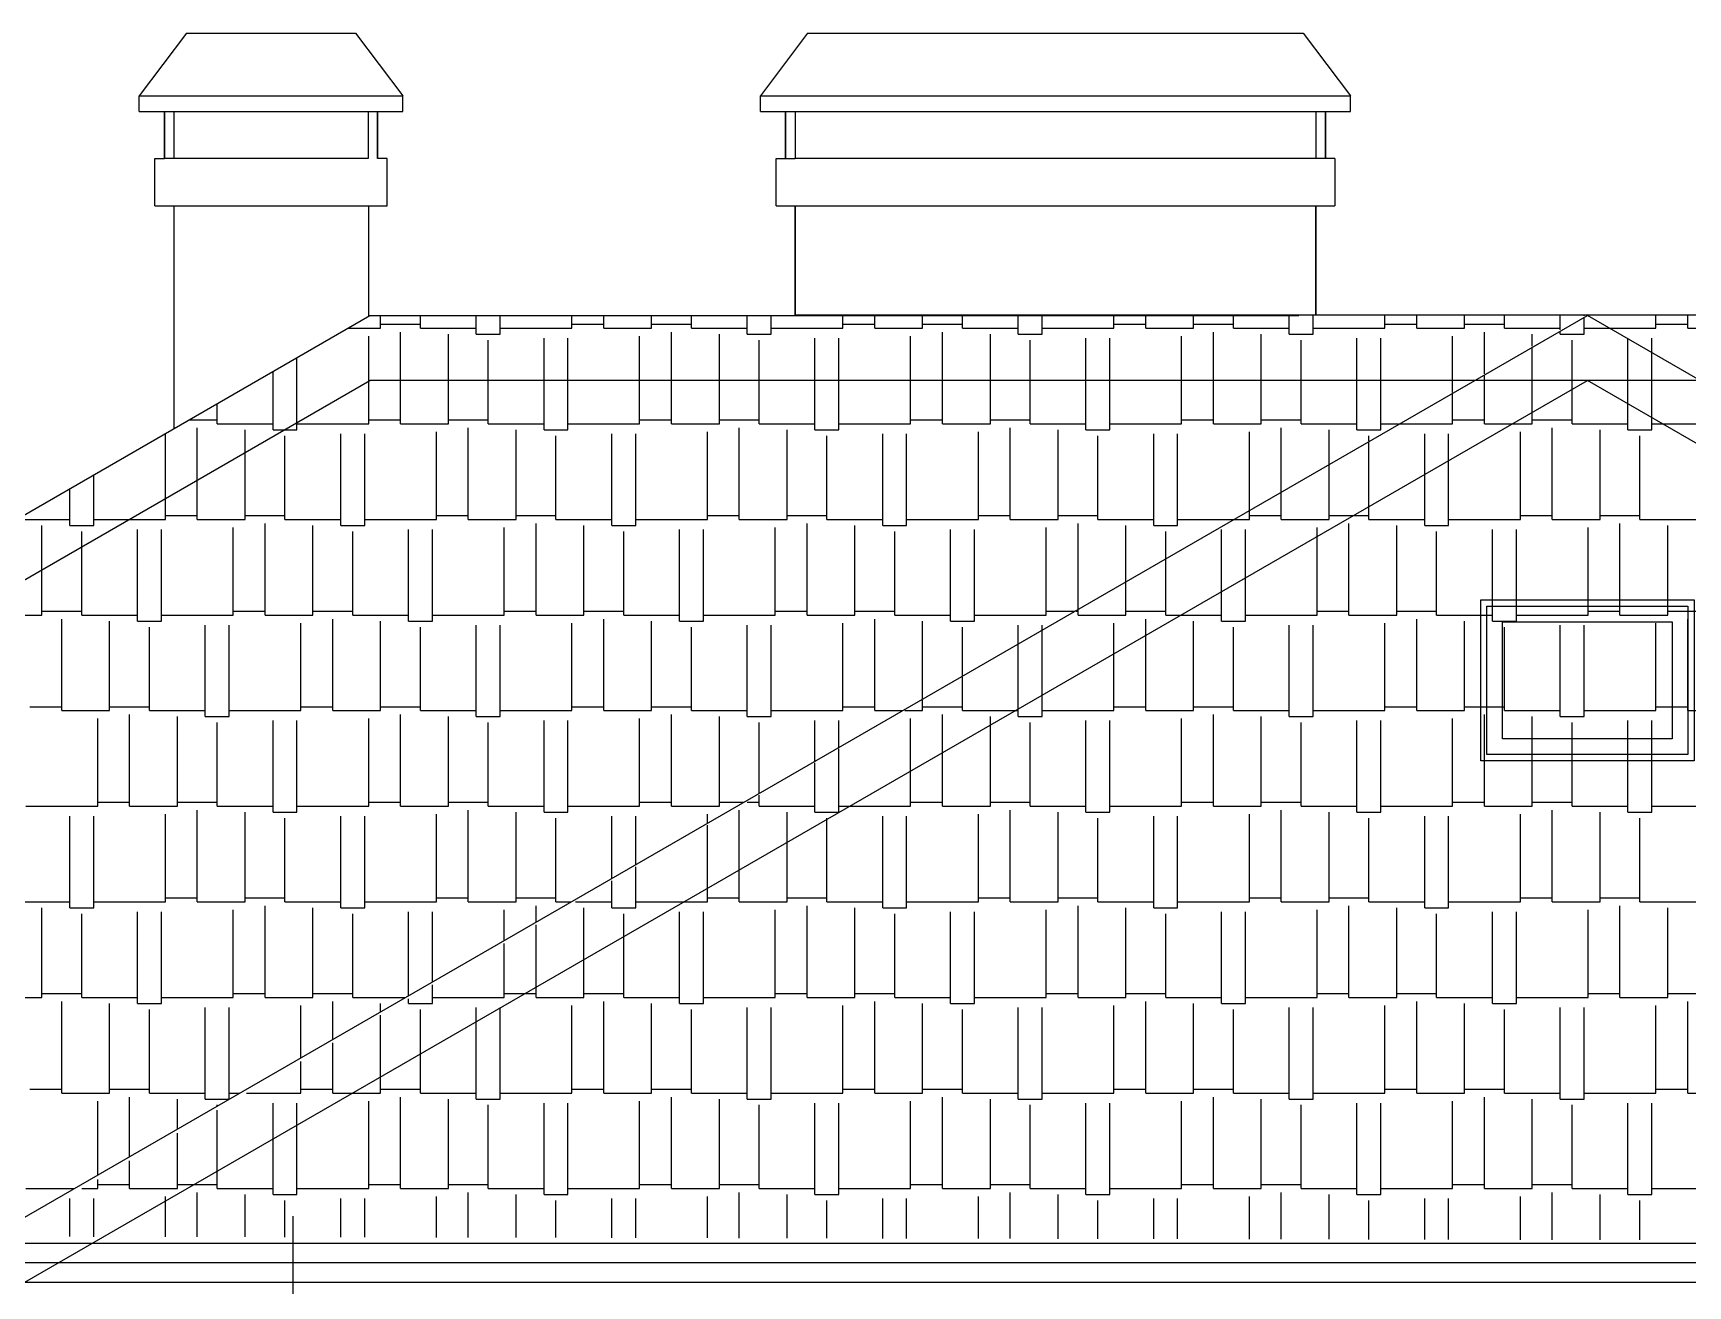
# Model space of a CAD drawing. Extents: x -133165 to 20117, y 15722 to 63536.
# Drawn here: x -40440 to -35166, y 55468 to 59463 of the extents above; entities that cross this region are included whole.
import ezdxf

# ---------------------------------------------------------------- set-up
doc = ezdxf.new("R2010")
doc.units = 0
doc.linetypes.add('GOST2_303_5', pattern=[24, 20, -1.5, 1, -1.5])
doc.layers.get('0').update_dxf_attribs({"linetype": 'CONTINUOUS'})
doc.layers.add('AXIS', color=7, linetype='GOST2_303_5')

# ---------------------------------------------------------------- blocks, each defined once
blk = doc.blocks.new('*X129')
at = {"linetype": 'CONTINUOUS', "ltscale": 10}
for p, q in [((-35497.3, 58502.5), (-35497.3, 58556.8)), ((-35573.5, 58502.5), (-35573.5, 58512.8)), ((-35573.5, 58502.5), (-35497.3, 58502.5)), ((-35497.3, 58521.6), (-35415.5, 58521.6)), ((-35357.6, 58197.7), (-35357.6, 58488.1)), ((-35662.4, 58216.8), (-35662.4, 58461.5)), ((-35535.4, 58216.8), (-35535.4, 58483.5)), ((-35281.4, 58197.7), (-35281.4, 58444.1)), ((-35814.8, 58216.8), (-35814.8, 58373.5)), ((-35916.4, 58216.8), (-35916.4, 58314.9)), ((-35916.4, 58229.5), (-35814.8, 58229.5)), ((-35662.4, 58229.5), (-35535.4, 58229.5)), ((-36086.2, 58216.8), (-35916.4, 58216.8)), ((-36005.3, 57892.9), (-36005.3, 58185.1)), ((-35929.1, 57892.9), (-35929.1, 58185.1)), ((-35814.8, 58216.8), (-35662.4, 58216.8)), ((-35700.5, 57912), (-35700.5, 58191.4)), ((-35598.9, 57912), (-35598.9, 58204.1)), ((-35535.4, 58216.8), (-35357.6, 58216.8)), ((-35446.5, 57912), (-35446.5, 58197.7)), ((-35357.6, 58197.7), (-35281.4, 58197.7)), ((-35319.5, 57912), (-35319.5, 58178.7)), ((-35281.4, 58216.8), (-35052.8, 58216.8)), ((-36183.1, 57912), (-36183.1, 58160.9)), ((-36310.1, 57912), (-36310.1, 58087.6)), ((-36462.5, 57912), (-36462.5, 57999.6)), ((-36613.6, 57912), (-36564.1, 57912)), ((-36564.1, 57912), (-36564.1, 57940.8)), ((-36564.1, 57924.7), (-36462.5, 57924.7)), ((-36462.5, 57912), (-36310.1, 57912)), ((-36310.1, 57924.7), (-36183.1, 57924.7)), ((-36183.1, 57912), (-36005.3, 57912)), ((-35929.1, 57912), (-35700.5, 57912)), ((-35700.5, 57924.7), (-35598.9, 57924.7)), ((-35598.9, 57912), (-35446.5, 57912)), ((-35446.5, 57924.7), (-35319.5, 57924.7)), ((-35319.5, 57912), (-35141.7, 57912)), ((-36653, 57588.1), (-36653, 57880.2)), ((-36576.8, 57588.1), (-36576.8, 57880.2)), ((-36348.2, 57607.2), (-36348.2, 57886.6)), ((-36246.6, 57607.2), (-36246.6, 57899.3)), ((-36094.2, 57607.2), (-36094.2, 57892.9)), ((-36005.3, 57892.9), (-35929.1, 57892.9)), ((-35967.2, 57607.2), (-35967.2, 57873.9)), ((-35789.4, 57635.6), (-35789.4, 57880.2)), ((-35713.2, 57635.6), (-35713.2, 57880.2)), ((-35484.6, 57635.6), (-35484.6, 57886.6)), ((-35383, 57635.6), (-35383, 57899.3)), ((-35230.6, 57635.6), (-35230.6, 57892.9)), ((-36830.8, 57607.2), (-36830.8, 57785.8)), ((-36957.8, 57607.2), (-36957.8, 57712)), ((-37116.2, 57619.9), (-37110.2, 57619.9)), ((-37110.2, 57607.2), (-37110.2, 57623.4)), ((-37110.2, 57607.2), (-36957.8, 57607.2)), ((-36957.8, 57619.9), (-36830.8, 57619.9)), ((-36894.3, 57302.4), (-36894.3, 57594.5)), ((-36830.8, 57607.2), (-36653, 57607.2)), ((-36576.8, 57607.2), (-36348.2, 57607.2)), ((-36348.2, 57619.9), (-36246.6, 57619.9)), ((-36246.6, 57607.2), (-36094.2, 57607.2)), ((-36094.2, 57619.9), (-35967.2, 57619.9)), ((-36030.7, 57302.4), (-36030.7, 57594.5)), ((-35967.2, 57607.2), (-35806.9, 57607.2)), ((-35166.9, 57619.9), (-35103.6, 57619.9)), ((-37224.5, 57283.3), (-37224.5, 57557)), ((-36995.9, 57302.4), (-36995.9, 57581.8)), ((-36741.9, 57302.4), (-36741.9, 57588.1)), ((-36653, 57588.1), (-36576.8, 57588.1)), ((-36614.9, 57302.4), (-36614.9, 57569.1)), ((-36437.1, 57283.3), (-36437.1, 57575.4)), ((-36360.9, 57283.3), (-36360.9, 57575.4)), ((-36132.3, 57302.4), (-36132.3, 57581.8)), ((-35878.3, 57302.4), (-35878.3, 57588.1)), ((-35751.3, 57302.4), (-35751.3, 57569.1)), ((-35573.5, 57283.3), (-35573.5, 57575.4)), ((-35497.3, 57283.3), (-35497.3, 57575.4)), ((-35268.7, 57302.4), (-35268.7, 57581.8)), ((-37300.7, 57283.3), (-37300.7, 57512.7)), ((-37478.5, 57302.4), (-37478.5, 57409.4)), ((-37605.5, 57302.4), (-37605.5, 57335.6)), ((-37662.5, 57302.4), (-37605.5, 57302.4)), ((-37643.6, 56997.6), (-37643.6, 57277)), ((-37605.5, 57315.1), (-37478.5, 57315.1)), ((-37542, 56997.6), (-37542, 57289.7)), ((-37478.5, 57302.4), (-37300.7, 57302.4)), ((-37389.6, 56997.6), (-37389.6, 57283.3)), ((-37300.7, 57283.3), (-37224.5, 57283.3)), ((-37224.5, 57302.4), (-36995.9, 57302.4)), ((-36995.9, 57315.1), (-36894.3, 57315.1)), ((-36894.3, 57302.4), (-36741.9, 57302.4)), ((-36780, 56997.6), (-36780, 57277)), ((-36741.9, 57315.1), (-36614.9, 57315.1)), ((-36678.4, 56997.6), (-36678.4, 57289.7)), ((-36614.9, 57302.4), (-36437.1, 57302.4)), ((-36526, 56997.6), (-36526, 57283.3)), ((-36437.1, 57283.3), (-36360.9, 57283.3)), ((-36360.9, 57302.4), (-36132.3, 57302.4)), ((-36132.3, 57315.1), (-36030.7, 57315.1)), ((-36030.7, 57302.4), (-35878.3, 57302.4)), ((-35916.4, 56997.6), (-35916.4, 57277)), ((-35878.3, 57315.1), (-35806.9, 57315.1)), ((-35814.8, 56997.6), (-35814.8, 57289.7)), ((-35756.9, 57315.1), (-35751.3, 57315.1)), ((-35751.3, 57302.4), (-35573.5, 57302.4)), ((-35662.4, 57212.7), (-35662.4, 57283.3)), ((-35573.5, 57283.3), (-35497.3, 57283.3)), ((-35497.3, 57302.4), (-35268.7, 57302.4)), ((-35268.7, 57315.1), (-35216.9, 57315.1)), ((-35166.9, 57302.4), (-35014.7, 57302.4)), ((-37262.6, 56997.6), (-37262.6, 57264.3)), ((-37084.8, 56978.5), (-37084.8, 57270.6)), ((-37008.6, 56978.5), (-37008.6, 57270.6)), ((-36399, 56997.6), (-36399, 57264.3)), ((-36221.2, 56978.5), (-36221.2, 57270.6)), ((-36145, 56978.5), (-36145, 57270.6)), ((-35535.4, 57212.7), (-35535.4, 57264.3)), ((-35357.6, 57212.7), (-35357.6, 57270.6)), ((-35281.4, 57212.7), (-35281.4, 57270.6)), ((-37872.2, 56978.5), (-37872.2, 57180.6)), ((-37948.4, 56978.5), (-37948.4, 57136.3)), ((-35662.4, 56997.6), (-35662.4, 57162.7)), ((-35535.4, 56997.6), (-35535.4, 57162.7)), ((-35357.6, 56978.5), (-35357.6, 57162.7)), ((-35281.4, 56978.5), (-35281.4, 57162.7)), ((-38165.1, 57010.3), (-38126.2, 57010.3)), ((-38126.2, 56997.6), (-38126.2, 57032.9)), ((-37643.6, 57010.3), (-37542, 57010.3)), ((-37389.6, 57010.3), (-37262.6, 57010.3)), ((-36780, 57010.3), (-36678.4, 57010.3)), ((-36526, 57010.3), (-36399, 57010.3)), ((-35916.4, 57010.3), (-35814.8, 57010.3)), ((-35662.4, 57010.3), (-35535.4, 57010.3)), ((-38189.7, 56692.8), (-38189.7, 56984.9)), ((-38126.2, 56997.6), (-37948.4, 56997.6)), ((-38037.3, 56692.8), (-38037.3, 56978.5)), ((-37948.4, 56978.5), (-37872.2, 56978.5)), ((-37910.3, 56692.8), (-37910.3, 56959.5)), ((-37872.2, 56997.6), (-37643.6, 56997.6)), ((-37732.5, 56673.7), (-37732.5, 56965.8)), ((-37656.3, 56673.7), (-37656.3, 56965.8)), ((-37542, 56997.6), (-37389.6, 56997.6)), ((-37427.7, 56692.8), (-37427.7, 56972.2)), ((-37326.1, 56692.8), (-37326.1, 56984.9)), ((-37262.6, 56997.6), (-37084.8, 56997.6)), ((-37173.7, 56692.8), (-37173.7, 56978.5)), ((-37084.8, 56978.5), (-37008.6, 56978.5)), ((-37046.7, 56692.8), (-37046.7, 56959.5)), ((-37008.6, 56997.6), (-36780, 56997.6)), ((-36868.9, 56673.7), (-36868.9, 56965.8)), ((-36792.7, 56673.7), (-36792.7, 56965.8)), ((-36678.4, 56997.6), (-36526, 56997.6)), ((-36564.1, 56692.8), (-36564.1, 56972.2)), ((-36462.5, 56692.8), (-36462.5, 56984.9)), ((-36399, 56997.6), (-36221.2, 56997.6)), ((-36310.1, 56692.8), (-36310.1, 56978.5)), ((-36221.2, 56978.5), (-36145, 56978.5)), ((-36183.1, 56692.8), (-36183.1, 56959.5)), ((-36145, 56997.6), (-35916.4, 56997.6)), ((-36005.3, 56673.7), (-36005.3, 56965.8)), ((-35929.1, 56673.7), (-35929.1, 56965.8)), ((-35814.8, 56997.6), (-35662.4, 56997.6)), ((-35700.5, 56692.8), (-35700.5, 56972.2)), ((-35598.9, 56692.8), (-35598.9, 56984.9)), ((-35535.4, 56997.6), (-35357.6, 56997.6)), ((-35446.5, 56692.8), (-35446.5, 56978.5)), ((-35357.6, 56978.5), (-35281.4, 56978.5)), ((-35319.5, 56692.8), (-35319.5, 56959.5)), ((-35281.4, 56997.6), (-35052.8, 56997.6)), ((-38291.3, 56692.8), (-38291.3, 56937)), ((-38519.9, 56673.7), (-38519.9, 56804.1)), ((-38596.1, 56673.7), (-38596.1, 56759.8)), ((-38291.3, 56705.5), (-38189.7, 56705.5)), ((-38037.3, 56705.5), (-37910.3, 56705.5)), ((-37427.7, 56705.5), (-37326.1, 56705.5)), ((-37173.7, 56705.5), (-37046.7, 56705.5)), ((-36564.1, 56705.5), (-36462.5, 56705.5)), ((-36310.1, 56705.5), (-36183.1, 56705.5)), ((-35700.5, 56705.5), (-35598.9, 56705.5)), ((-35446.5, 56705.5), (-35319.5, 56705.5)), ((-38711.4, 56692.8), (-38596.1, 56692.8)), ((-38685, 56388), (-38685, 56673.7)), ((-38596.1, 56673.7), (-38519.9, 56673.7)), ((-38558, 56388), (-38558, 56654.7)), ((-38519.9, 56692.8), (-38291.3, 56692.8)), ((-38380.2, 56368.9), (-38380.2, 56661)), ((-38304, 56368.9), (-38304, 56661)), ((-38189.7, 56692.8), (-38037.3, 56692.8)), ((-38075.4, 56388), (-38075.4, 56667.4)), ((-37973.8, 56388), (-37973.8, 56680.1)), ((-37910.3, 56692.8), (-37732.5, 56692.8)), ((-37821.4, 56388), (-37821.4, 56673.7)), ((-37732.5, 56673.7), (-37656.3, 56673.7)), ((-37694.4, 56388), (-37694.4, 56654.7)), ((-37656.3, 56692.8), (-37427.7, 56692.8)), ((-37516.6, 56368.9), (-37516.6, 56661)), ((-37440.4, 56368.9), (-37440.4, 56661)), ((-37326.1, 56692.8), (-37173.7, 56692.8)), ((-37211.8, 56388), (-37211.8, 56667.4)), ((-37110.2, 56388), (-37110.2, 56680.1)), ((-37046.7, 56692.8), (-36868.9, 56692.8)), ((-36957.8, 56388), (-36957.8, 56673.7)), ((-36868.9, 56673.7), (-36792.7, 56673.7)), ((-36830.8, 56388), (-36830.8, 56654.7)), ((-36792.7, 56692.8), (-36564.1, 56692.8)), ((-36653, 56368.9), (-36653, 56661)), ((-36576.8, 56368.9), (-36576.8, 56661)), ((-36462.5, 56692.8), (-36310.1, 56692.8)), ((-36348.2, 56388), (-36348.2, 56667.4)), ((-36246.6, 56388), (-36246.6, 56680.1)), ((-36183.1, 56692.8), (-36005.3, 56692.8)), ((-36094.2, 56388), (-36094.2, 56673.7)), ((-36005.3, 56673.7), (-35929.1, 56673.7)), ((-35967.2, 56388), (-35967.2, 56654.7)), ((-35929.1, 56692.8), (-35700.5, 56692.8)), ((-35789.4, 56368.9), (-35789.4, 56661)), ((-35713.2, 56368.9), (-35713.2, 56661)), ((-35598.9, 56692.8), (-35446.5, 56692.8)), ((-35484.6, 56388), (-35484.6, 56667.4)), ((-35383, 56388), (-35383, 56680.1)), ((-35319.5, 56692.8), (-35141.7, 56692.8)), ((-35230.6, 56388), (-35230.6, 56673.7)), ((-38837.4, 56388), (-38837.4, 56619.6)), ((-38939, 56388), (-38939, 56560.5)), ((-39243.8, 56368.9), (-39243.8, 56383.4)), ((-39167.6, 56368.9), (-39167.6, 56427.7)), ((-39167.6, 56388), (-38939, 56388)), ((-38939, 56400.7), (-38837.4, 56400.7)), ((-38837.4, 56388), (-38685, 56388)), ((-38685, 56400.7), (-38558, 56400.7)), ((-38558, 56388), (-38380.2, 56388)), ((-38304, 56388), (-38075.4, 56388)), ((-38075.4, 56400.7), (-37973.8, 56400.7)), ((-37973.8, 56388), (-37821.4, 56388)), ((-37821.4, 56400.7), (-37694.4, 56400.7)), ((-37694.4, 56388), (-37516.6, 56388)), ((-37440.4, 56388), (-37211.8, 56388)), ((-37211.8, 56400.7), (-37110.2, 56400.7)), ((-37110.2, 56388), (-36957.8, 56388)), ((-36957.8, 56400.7), (-36830.8, 56400.7)), ((-36830.8, 56388), (-36653, 56388)), ((-36576.8, 56388), (-36348.2, 56388)), ((-36348.2, 56400.7), (-36246.6, 56400.7)), ((-36246.6, 56388), (-36094.2, 56388)), ((-36094.2, 56400.7), (-35967.2, 56400.7)), ((-35967.2, 56388), (-35789.4, 56388)), ((-35713.2, 56388), (-35484.6, 56388)), ((-35484.6, 56400.7), (-35383, 56400.7)), ((-35383, 56388), (-35230.6, 56388)), ((-35230.6, 56400.7), (-35103.6, 56400.7)), ((-39332.7, 56083.2), (-39332.7, 56331.7)), ((-39243.8, 56368.9), (-39167.6, 56368.9)), ((-39205.7, 56083.2), (-39205.7, 56349.9)), ((-39027.9, 56064.1), (-39027.9, 56356.2)), ((-38951.7, 56064.1), (-38951.7, 56356.2)), ((-38723.1, 56083.2), (-38723.1, 56362.6)), ((-38621.5, 56083.2), (-38621.5, 56375.3)), ((-38469.1, 56083.2), (-38469.1, 56368.9)), ((-38380.2, 56368.9), (-38304, 56368.9)), ((-38342.1, 56083.2), (-38342.1, 56349.9)), ((-38164.3, 56064.1), (-38164.3, 56356.2)), ((-38088.1, 56064.1), (-38088.1, 56356.2)), ((-37859.5, 56083.2), (-37859.5, 56362.6)), ((-37757.9, 56083.2), (-37757.9, 56375.3)), ((-37605.5, 56083.2), (-37605.5, 56368.9)), ((-37516.6, 56368.9), (-37440.4, 56368.9)), ((-37478.5, 56083.2), (-37478.5, 56349.9)), ((-37300.7, 56064.1), (-37300.7, 56356.2)), ((-37224.5, 56064.1), (-37224.5, 56356.2)), ((-36995.9, 56083.2), (-36995.9, 56362.6)), ((-36894.3, 56083.2), (-36894.3, 56375.3)), ((-36741.9, 56083.2), (-36741.9, 56368.9)), ((-36653, 56368.9), (-36576.8, 56368.9)), ((-36614.9, 56083.2), (-36614.9, 56349.9)), ((-36437.1, 56064.1), (-36437.1, 56356.2)), ((-36360.9, 56064.1), (-36360.9, 56356.2)), ((-36132.3, 56083.2), (-36132.3, 56362.6)), ((-36030.7, 56083.2), (-36030.7, 56375.3)), ((-35878.3, 56083.2), (-35878.3, 56368.9)), ((-35789.4, 56368.9), (-35713.2, 56368.9)), ((-35751.3, 56083.2), (-35751.3, 56349.9)), ((-35573.5, 56064.1), (-35573.5, 56356.2)), ((-35497.3, 56064.1), (-35497.3, 56356.2)), ((-35268.7, 56083.2), (-35268.7, 56362.6)), ((-35167.1, 56083.2), (-35167.1, 56375.3)), ((-39485.1, 56083.2), (-39485.1, 56243.2)), ((-39586.7, 56083.2), (-39586.7, 56184.1)), ((-39760.3, 56083.2), (-39586.7, 56083.2)), ((-39586.7, 56095.9), (-39485.1, 56095.9)), ((-39485.1, 56083.2), (-39332.7, 56083.2)), ((-39332.7, 56095.9), (-39205.7, 56095.9)), ((-39269.2, 55778.4), (-39269.2, 56070.5)), ((-39205.7, 56083.2), (-39027.9, 56083.2)), ((-39116.8, 55778.4), (-39116.8, 56064.1)), ((-39027.9, 56064.1), (-38951.7, 56064.1)), ((-38951.7, 56083.2), (-38723.1, 56083.2)), ((-38723.1, 56095.9), (-38621.5, 56095.9)), ((-38621.5, 56083.2), (-38469.1, 56083.2)), ((-38469.1, 56095.9), (-38342.1, 56095.9)), ((-38405.6, 55778.4), (-38405.6, 56070.5)), ((-38342.1, 56083.2), (-38164.3, 56083.2)), ((-38253.2, 55778.4), (-38253.2, 56064.1)), ((-38164.3, 56064.1), (-38088.1, 56064.1)), ((-38088.1, 56083.2), (-37859.5, 56083.2)), ((-37859.5, 56095.9), (-37757.9, 56095.9)), ((-37757.9, 56083.2), (-37605.5, 56083.2)), ((-37605.5, 56095.9), (-37478.5, 56095.9)), ((-37542, 55778.4), (-37542, 56070.5)), ((-37478.5, 56083.2), (-37300.7, 56083.2)), ((-37389.6, 55778.4), (-37389.6, 56064.1)), ((-37300.7, 56064.1), (-37224.5, 56064.1)), ((-37224.5, 56083.2), (-36995.9, 56083.2)), ((-36995.9, 56095.9), (-36894.3, 56095.9)), ((-36894.3, 56083.2), (-36741.9, 56083.2)), ((-36741.9, 56095.9), (-36614.9, 56095.9)), ((-36678.4, 55778.4), (-36678.4, 56070.5)), ((-36614.9, 56083.2), (-36437.1, 56083.2)), ((-36526, 55778.4), (-36526, 56064.1)), ((-36437.1, 56064.1), (-36360.9, 56064.1)), ((-36360.9, 56083.2), (-36132.3, 56083.2)), ((-36132.3, 56095.9), (-36030.7, 56095.9)), ((-36030.7, 56083.2), (-35878.3, 56083.2)), ((-35878.3, 56095.9), (-35751.3, 56095.9)), ((-35814.8, 55778.4), (-35814.8, 56070.5)), ((-35751.3, 56083.2), (-35573.5, 56083.2)), ((-35662.4, 55778.4), (-35662.4, 56064.1)), ((-35573.5, 56064.1), (-35497.3, 56064.1)), ((-35497.3, 56083.2), (-35268.7, 56083.2)), ((-35268.7, 56095.9), (-35167.1, 56095.9)), ((-35167.1, 56083.2), (-35014.7, 56083.2)), ((-39853.4, 55778.4), (-39853.4, 56029.1)), ((-39675.6, 55759.3), (-39675.6, 56051.4)), ((-39599.4, 55759.3), (-39599.4, 56051.4)), ((-39370.8, 55778.4), (-39370.8, 56057.8)), ((-38989.8, 55778.4), (-38989.8, 56045.1)), ((-38812, 55759.3), (-38812, 56051.4)), ((-38735.8, 55759.3), (-38735.8, 56051.4)), ((-38507.2, 55778.4), (-38507.2, 56057.8)), ((-38126.2, 55778.4), (-38126.2, 56045.1)), ((-37948.4, 55759.3), (-37948.4, 56051.4)), ((-37872.2, 55759.3), (-37872.2, 56051.4)), ((-37643.6, 55778.4), (-37643.6, 56057.8)), ((-37262.6, 55778.4), (-37262.6, 56045.1)), ((-37084.8, 55759.3), (-37084.8, 56051.4)), ((-37008.6, 55759.3), (-37008.6, 56051.4)), ((-36780, 55778.4), (-36780, 56057.8)), ((-36399, 55778.4), (-36399, 56045.1)), ((-36221.2, 55759.3), (-36221.2, 56051.4)), ((-36145, 55759.3), (-36145, 56051.4)), ((-35916.4, 55778.4), (-35916.4, 56057.8)), ((-35535.4, 55778.4), (-35535.4, 56045.1)), ((-35357.6, 55759.3), (-35357.6, 56051.4)), ((-35281.4, 55759.3), (-35281.4, 56051.4)), ((-39980.4, 55778.4), (-39980.4, 55955.3)), ((-40132.8, 55778.4), (-40132.8, 55866.7)), ((-40234.4, 55778.4), (-40234.4, 55807.7)), ((-40323.3, 55625.4), (-40323.3, 55746.6)), ((-40284.7, 55778.4), (-40234.4, 55778.4)), ((-40247.1, 55625.2), (-40247.1, 55746.6)), ((-40234.4, 55791.1), (-40132.8, 55791.1)), ((-40132.8, 55778.4), (-39980.4, 55778.4)), ((-40018.5, 55624.7), (-40018.5, 55753)), ((-39980.4, 55791.1), (-39853.4, 55791.1)), ((-39916.9, 55624.5), (-39916.9, 55765.7)), ((-39853.4, 55778.4), (-39675.6, 55778.4)), ((-39764.5, 55624.2), (-39764.5, 55759.3)), ((-39675.6, 55759.3), (-39599.4, 55759.3)), ((-39599.4, 55778.4), (-39370.8, 55778.4)), ((-39459.7, 55623.6), (-39459.7, 55746.6)), ((-39383.5, 55623.4), (-39383.5, 55746.6)), ((-39370.8, 55791.1), (-39269.2, 55791.1)), ((-39269.2, 55778.4), (-39116.8, 55778.4)), ((-39154.9, 55622.9), (-39154.9, 55753)), ((-39116.8, 55791.1), (-38989.8, 55791.1)), ((-39053.3, 55622.7), (-39053.3, 55765.7)), ((-38989.8, 55778.4), (-38812, 55778.4)), ((-38900.9, 55622.4), (-38900.9, 55759.3)), ((-38812, 55759.3), (-38735.8, 55759.3)), ((-38735.8, 55778.4), (-38507.2, 55778.4)), ((-38596.1, 55621.7), (-38596.1, 55746.6)), ((-38519.9, 55621.6), (-38519.9, 55746.6)), ((-38507.2, 55791.1), (-38405.6, 55791.1)), ((-38405.6, 55778.4), (-38253.2, 55778.4)), ((-38291.3, 55621.1), (-38291.3, 55753)), ((-38253.2, 55791.1), (-38126.2, 55791.1)), ((-38189.7, 55620.9), (-38189.7, 55765.7)), ((-38126.2, 55778.4), (-37948.4, 55778.4)), ((-38037.3, 55620.6), (-38037.3, 55759.3)), ((-37948.4, 55759.3), (-37872.2, 55759.3)), ((-37872.2, 55778.4), (-37643.6, 55778.4)), ((-37732.5, 55619.9), (-37732.5, 55746.6)), ((-37656.3, 55619.8), (-37656.3, 55746.6)), ((-37643.6, 55791.1), (-37542, 55791.1)), ((-37542, 55778.4), (-37389.6, 55778.4)), ((-37427.7, 55619.3), (-37427.7, 55753)), ((-37389.6, 55791.1), (-37262.6, 55791.1)), ((-37326.1, 55619.1), (-37326.1, 55765.7)), ((-37262.6, 55778.4), (-37084.8, 55778.4)), ((-37173.7, 55618.7), (-37173.7, 55759.3)), ((-37084.8, 55759.3), (-37008.6, 55759.3)), ((-37008.6, 55778.4), (-36780, 55778.4)), ((-36868.9, 55618.1), (-36868.9, 55746.6)), ((-36792.7, 55617.9), (-36792.7, 55746.6)), ((-36780, 55791.1), (-36678.4, 55791.1)), ((-36678.4, 55778.4), (-36526, 55778.4)), ((-36564.1, 55617.5), (-36564.1, 55753)), ((-36526, 55791.1), (-36399, 55791.1)), ((-36462.5, 55617.2), (-36462.5, 55765.7)), ((-36399, 55778.4), (-36221.2, 55778.4)), ((-36310.1, 55616.9), (-36310.1, 55759.3)), ((-36221.2, 55759.3), (-36145, 55759.3)), ((-36145, 55778.4), (-35916.4, 55778.4)), ((-36005.3, 55616.3), (-36005.3, 55746.6)), ((-35929.1, 55616.1), (-35929.1, 55746.6)), ((-35916.4, 55791.1), (-35814.8, 55791.1)), ((-35814.8, 55778.4), (-35662.4, 55778.4)), ((-35700.5, 55615.6), (-35700.5, 55753)), ((-35662.4, 55791.1), (-35535.4, 55791.1)), ((-35598.9, 55615.4), (-35598.9, 55765.7)), ((-35535.4, 55778.4), (-35357.6, 55778.4)), ((-35446.5, 55615.1), (-35446.5, 55759.3)), ((-35357.6, 55759.3), (-35281.4, 55759.3)), ((-35281.4, 55778.4), (-35052.8, 55778.4)), ((-39637.5, 55623.9), (-39637.5, 55740.3)), ((-38773.9, 55622.1), (-38773.9, 55740.3)), ((-37910.3, 55620.3), (-37910.3, 55740.3)), ((-37046.7, 55618.5), (-37046.7, 55740.3)), ((-36183.1, 55616.7), (-36183.1, 55740.3)), ((-35319.5, 55614.8), (-35319.5, 55740.3))]:
    blk.add_line(p, q, dxfattribs=at)
blk = doc.blocks.new('*X130')
at = {"linetype": 'CONTINUOUS', "ltscale": 10}
for p, q in [((-39332.7, 58521.6), (-39332.7, 58562.8)), ((-39205.7, 58521.6), (-39205.7, 58562.8)), ((-39027.9, 58502.5), (-39027.9, 58562.8)), ((-38951.7, 58502.5), (-38951.7, 58562.8)), ((-38723.1, 58521.6), (-38723.1, 58562.8)), ((-38621.5, 58521.6), (-38621.5, 58562.8)), ((-38469.1, 58521.6), (-38469.1, 58562.8)), ((-38342.1, 58521.6), (-38342.1, 58562.8)), ((-38164.3, 58502.5), (-38164.3, 58562.8)), ((-38088.1, 58502.5), (-38088.1, 58562.8)), ((-37859.5, 58521.6), (-37859.5, 58562.8)), ((-37757.9, 58521.6), (-37757.9, 58562.8)), ((-37605.5, 58521.6), (-37605.5, 58562.8)), ((-37478.5, 58521.6), (-37478.5, 58562.8)), ((-37300.7, 58502.5), (-37300.7, 58562.8)), ((-37224.5, 58502.5), (-37224.5, 58562.8)), ((-36995.9, 58521.6), (-36995.9, 58562.8)), ((-36894.3, 58521.6), (-36894.3, 58562.8)), ((-36741.9, 58521.6), (-36741.9, 58562.8)), ((-36614.9, 58521.6), (-36614.9, 58562.8)), ((-36437.1, 58502.5), (-36437.1, 58562.8)), ((-36360.9, 58502.5), (-36360.9, 58562.8)), ((-36132.3, 58521.6), (-36132.3, 58562.8)), ((-36030.7, 58521.6), (-36030.7, 58562.8)), ((-35878.3, 58521.6), (-35878.3, 58562.8)), ((-35751.3, 58521.6), (-35751.3, 58562.8)), ((-35573.5, 58516.5), (-35573.5, 58562.8)), ((-35497.3, 58560.8), (-35497.3, 58562.8)), ((-39438.3, 58521.6), (-39332.7, 58521.6)), ((-39370.8, 58216.8), (-39370.8, 58496.2)), ((-39332.7, 58534.3), (-39205.7, 58534.3)), ((-39269.2, 58216.8), (-39269.2, 58508.9)), ((-39205.7, 58521.6), (-39027.9, 58521.6)), ((-39116.8, 58216.8), (-39116.8, 58502.5)), ((-39027.9, 58502.5), (-38951.7, 58502.5)), ((-38951.7, 58521.6), (-38723.1, 58521.6)), ((-38812, 58197.7), (-38812, 58489.8)), ((-38735.8, 58197.7), (-38735.8, 58489.8)), ((-38723.1, 58534.3), (-38621.5, 58534.3)), ((-38621.5, 58521.6), (-38469.1, 58521.6)), ((-38507.2, 58216.8), (-38507.2, 58496.2)), ((-38469.1, 58534.3), (-38342.1, 58534.3)), ((-38405.6, 58216.8), (-38405.6, 58508.9)), ((-38342.1, 58521.6), (-38164.3, 58521.6)), ((-38253.2, 58216.8), (-38253.2, 58502.5)), ((-38164.3, 58502.5), (-38088.1, 58502.5)), ((-38088.1, 58521.6), (-37859.5, 58521.6)), ((-37948.4, 58197.7), (-37948.4, 58489.8)), ((-37872.2, 58197.7), (-37872.2, 58489.8)), ((-37859.5, 58534.3), (-37757.9, 58534.3)), ((-37757.9, 58521.6), (-37605.5, 58521.6)), ((-37643.6, 58216.8), (-37643.6, 58496.2)), ((-37605.5, 58534.3), (-37478.5, 58534.3)), ((-37542, 58216.8), (-37542, 58508.9)), ((-37478.5, 58521.6), (-37300.7, 58521.6)), ((-37389.6, 58216.8), (-37389.6, 58502.5)), ((-37300.7, 58502.5), (-37224.5, 58502.5)), ((-37224.5, 58521.6), (-36995.9, 58521.6)), ((-37084.8, 58197.7), (-37084.8, 58489.8)), ((-37008.6, 58197.7), (-37008.6, 58489.8)), ((-36995.9, 58534.3), (-36894.3, 58534.3)), ((-36894.3, 58521.6), (-36741.9, 58521.6)), ((-36780, 58216.8), (-36780, 58496.2)), ((-36741.9, 58534.3), (-36614.9, 58534.3)), ((-36678.4, 58216.8), (-36678.4, 58508.9)), ((-36614.9, 58521.6), (-36437.1, 58521.6)), ((-36526, 58216.8), (-36526, 58502.5)), ((-36437.1, 58502.5), (-36360.9, 58502.5)), ((-36360.9, 58521.6), (-36132.3, 58521.6)), ((-36221.2, 58197.7), (-36221.2, 58489.8)), ((-36145, 58197.7), (-36145, 58489.8)), ((-36132.3, 58534.3), (-36030.7, 58534.3)), ((-36030.7, 58521.6), (-35878.3, 58521.6)), ((-35916.4, 58317.2), (-35916.4, 58496.2)), ((-35878.3, 58534.3), (-35751.3, 58534.3)), ((-35814.8, 58376.3), (-35814.8, 58508.9)), ((-35751.3, 58521.6), (-35573.5, 58521.6)), ((-35662.4, 58464.8), (-35662.4, 58502.5)), ((-38989.8, 58216.8), (-38989.8, 58483.5)), ((-38126.2, 58216.8), (-38126.2, 58483.5)), ((-37262.6, 58216.8), (-37262.6, 58483.5)), ((-36399, 58216.8), (-36399, 58483.5)), ((-39675.6, 58197.7), (-39675.6, 58384.6)), ((-39599.4, 58197.7), (-39599.4, 58428.6)), ((-39853.4, 58216.8), (-39853.4, 58281.9)), ((-39944.2, 58229.5), (-39853.4, 58229.5)), ((-39370.8, 58229.5), (-39269.2, 58229.5)), ((-39116.8, 58229.5), (-38989.8, 58229.5)), ((-38507.2, 58229.5), (-38405.6, 58229.5)), ((-38253.2, 58229.5), (-38126.2, 58229.5)), ((-37643.6, 58229.5), (-37542, 58229.5)), ((-37389.6, 58229.5), (-37262.6, 58229.5)), ((-36780, 58229.5), (-36678.4, 58229.5)), ((-36526, 58229.5), (-36399, 58229.5)), ((-40018.5, 57912), (-40018.5, 58186.6)), ((-39916.9, 57912), (-39916.9, 58204.1)), ((-39853.4, 58216.8), (-39675.6, 58216.8)), ((-39764.5, 57912), (-39764.5, 58197.7)), ((-39675.6, 58197.7), (-39599.4, 58197.7)), ((-39637.5, 57912), (-39637.5, 58178.7)), ((-39599.4, 58216.8), (-39370.8, 58216.8)), ((-39459.7, 57892.9), (-39459.7, 58185)), ((-39383.5, 57892.9), (-39383.5, 58185)), ((-39269.2, 58216.8), (-39116.8, 58216.8)), ((-39154.9, 57912), (-39154.9, 58191.4)), ((-39053.3, 57912), (-39053.3, 58204.1)), ((-38989.8, 58216.8), (-38812, 58216.8)), ((-38900.9, 57912), (-38900.9, 58197.7)), ((-38812, 58197.7), (-38735.8, 58197.7)), ((-38773.9, 57912), (-38773.9, 58178.7)), ((-38735.8, 58216.8), (-38507.2, 58216.8)), ((-38596.1, 57892.9), (-38596.1, 58185)), ((-38519.9, 57892.9), (-38519.9, 58185)), ((-38405.6, 58216.8), (-38253.2, 58216.8)), ((-38291.3, 57912), (-38291.3, 58191.4)), ((-38189.7, 57912), (-38189.7, 58204.1)), ((-38126.2, 58216.8), (-37948.4, 58216.8)), ((-38037.3, 57912), (-38037.3, 58197.7)), ((-37948.4, 58197.7), (-37872.2, 58197.7)), ((-37910.3, 57912), (-37910.3, 58178.7)), ((-37872.2, 58216.8), (-37643.6, 58216.8)), ((-37732.5, 57892.9), (-37732.5, 58185)), ((-37656.3, 57892.9), (-37656.3, 58185)), ((-37542, 58216.8), (-37389.6, 58216.8)), ((-37427.7, 57912), (-37427.7, 58191.4)), ((-37326.1, 57912), (-37326.1, 58204.1)), ((-37262.6, 58216.8), (-37084.8, 58216.8)), ((-37173.7, 57912), (-37173.7, 58197.7)), ((-37084.8, 58197.7), (-37008.6, 58197.7)), ((-37046.7, 57912), (-37046.7, 58178.7)), ((-37008.6, 58216.8), (-36780, 58216.8)), ((-36868.9, 57892.9), (-36868.9, 58185)), ((-36792.7, 57892.9), (-36792.7, 58185)), ((-36678.4, 58216.8), (-36526, 58216.8)), ((-36564.1, 57940.9), (-36564.1, 58191.4)), ((-36462.5, 57999.8), (-36462.5, 58204.1)), ((-36399, 58216.8), (-36221.2, 58216.8)), ((-36310.1, 58088.4), (-36310.1, 58197.7)), ((-36221.2, 58197.7), (-36145, 58197.7)), ((-36183.1, 58162.2), (-36183.1, 58178.7)), ((-36145, 58216.8), (-36089.1, 58216.8)), ((-40247.1, 57892.9), (-40247.1, 58054.6)), ((-40323.3, 57892.9), (-40323.3, 58010.7)), ((-40494.1, 57912), (-40323.3, 57912)), ((-40247.1, 57912), (-40018.5, 57912)), ((-40018.5, 57924.7), (-39916.9, 57924.7)), ((-39916.9, 57912), (-39764.5, 57912)), ((-39764.5, 57924.7), (-39637.5, 57924.7)), ((-39637.5, 57912), (-39459.7, 57912)), ((-39383.5, 57912), (-39154.9, 57912)), ((-39154.9, 57924.7), (-39053.3, 57924.7)), ((-39053.3, 57912), (-38900.9, 57912)), ((-38900.9, 57924.7), (-38773.9, 57924.7)), ((-38773.9, 57912), (-38596.1, 57912)), ((-38519.9, 57912), (-38291.3, 57912)), ((-38291.3, 57924.7), (-38189.7, 57924.7)), ((-38189.7, 57912), (-38037.3, 57912)), ((-38037.3, 57924.7), (-37910.3, 57924.7)), ((-37910.3, 57912), (-37732.5, 57912)), ((-37656.3, 57912), (-37427.7, 57912)), ((-37427.7, 57924.7), (-37326.1, 57924.7)), ((-37326.1, 57912), (-37173.7, 57912)), ((-37173.7, 57924.7), (-37046.7, 57924.7)), ((-37046.7, 57912), (-36868.9, 57912)), ((-36792.7, 57912), (-36614.1, 57912)), ((-40412.2, 57607.2), (-40412.2, 57892.9)), ((-40323.3, 57892.9), (-40247.1, 57892.9)), ((-40285.2, 57607.2), (-40285.2, 57873.9)), ((-40107.4, 57588.1), (-40107.4, 57880.2)), ((-40031.2, 57588.1), (-40031.2, 57880.2)), ((-39802.6, 57607.2), (-39802.6, 57886.6)), ((-39701, 57607.2), (-39701, 57899.3)), ((-39548.6, 57607.2), (-39548.6, 57892.9)), ((-39459.7, 57892.9), (-39383.5, 57892.9)), ((-39421.6, 57607.2), (-39421.6, 57873.9)), ((-39243.8, 57588.1), (-39243.8, 57880.2)), ((-39167.6, 57588.1), (-39167.6, 57880.2)), ((-38939, 57607.2), (-38939, 57886.6)), ((-38837.4, 57607.2), (-38837.4, 57899.3)), ((-38685, 57607.2), (-38685, 57892.9)), ((-38596.1, 57892.9), (-38519.9, 57892.9)), ((-38558, 57607.2), (-38558, 57873.9)), ((-38380.2, 57588.1), (-38380.2, 57880.2)), ((-38304, 57588.1), (-38304, 57880.2)), ((-38075.4, 57607.2), (-38075.4, 57886.6)), ((-37973.8, 57607.2), (-37973.8, 57899.3)), ((-37821.4, 57607.2), (-37821.4, 57892.9)), ((-37732.5, 57892.9), (-37656.3, 57892.9)), ((-37694.4, 57607.2), (-37694.4, 57873.9)), ((-37516.6, 57588.1), (-37516.6, 57880.2)), ((-37440.4, 57588.1), (-37440.4, 57880.2)), ((-37211.8, 57607.2), (-37211.8, 57886.6)), ((-37110.2, 57625.6), (-37110.2, 57899.3)), ((-36957.8, 57713.6), (-36957.8, 57892.9)), ((-36868.9, 57892.9), (-36792.7, 57892.9)), ((-36830.8, 57786.9), (-36830.8, 57873.9)), ((-40564.6, 57607.2), (-40412.2, 57607.2)), ((-40412.2, 57619.9), (-40285.2, 57619.9)), ((-40348.7, 57302.4), (-40348.7, 57594.5)), ((-40285.2, 57607.2), (-40107.4, 57607.2)), ((-40031.2, 57607.2), (-39802.6, 57607.2)), ((-39802.6, 57619.9), (-39701, 57619.9)), ((-39701, 57607.2), (-39548.6, 57607.2)), ((-39548.6, 57619.9), (-39421.6, 57619.9)), ((-39485.1, 57302.4), (-39485.1, 57594.5)), ((-39421.6, 57607.2), (-39243.8, 57607.2)), ((-39167.6, 57607.2), (-38939, 57607.2)), ((-38939, 57619.9), (-38837.4, 57619.9)), ((-38837.4, 57607.2), (-38685, 57607.2)), ((-38685, 57619.9), (-38558, 57619.9)), ((-38621.5, 57302.4), (-38621.5, 57594.5)), ((-38558, 57607.2), (-38380.2, 57607.2)), ((-38304, 57607.2), (-38075.4, 57607.2)), ((-38075.4, 57619.9), (-37973.8, 57619.9)), ((-37973.8, 57607.2), (-37821.4, 57607.2)), ((-37821.4, 57619.9), (-37694.4, 57619.9)), ((-37757.9, 57302.4), (-37757.9, 57594.5)), ((-37694.4, 57607.2), (-37516.6, 57607.2)), ((-37440.4, 57607.2), (-37211.8, 57607.2)), ((-37211.8, 57619.9), (-37120.1, 57619.9)), ((-35806.9, 57607.2), (-35789.4, 57607.2)), ((-35789.4, 57588.1), (-35789.4, 57635.6)), ((-35713.2, 57588.1), (-35713.2, 57635.6)), ((-35713.2, 57607.2), (-35484.6, 57607.2)), ((-35484.6, 57607.2), (-35484.6, 57635.6)), ((-35484.6, 57619.9), (-35383, 57619.9)), ((-35383, 57607.2), (-35383, 57635.6)), ((-35383, 57607.2), (-35230.6, 57607.2)), ((-35230.6, 57607.2), (-35230.6, 57635.6)), ((-35230.6, 57619.9), (-35166.9, 57619.9)), ((-35167.1, 57302.4), (-35167.1, 57594.5)), ((-40196.3, 57302.4), (-40196.3, 57588.1)), ((-40107.4, 57588.1), (-40031.2, 57588.1)), ((-40069.3, 57302.4), (-40069.3, 57569.1)), ((-39891.5, 57283.3), (-39891.5, 57575.4)), ((-39815.3, 57283.3), (-39815.3, 57575.4)), ((-39586.7, 57302.4), (-39586.7, 57581.8)), ((-39332.7, 57302.4), (-39332.7, 57588.1)), ((-39243.8, 57588.1), (-39167.6, 57588.1)), ((-39205.7, 57302.4), (-39205.7, 57569.1)), ((-39027.9, 57283.3), (-39027.9, 57575.4)), ((-38951.7, 57283.3), (-38951.7, 57575.4)), ((-38723.1, 57302.4), (-38723.1, 57581.8)), ((-38469.1, 57302.4), (-38469.1, 57588.1)), ((-38380.2, 57588.1), (-38304, 57588.1)), ((-38342.1, 57302.4), (-38342.1, 57569.1)), ((-38164.3, 57283.3), (-38164.3, 57575.4)), ((-38088.1, 57283.3), (-38088.1, 57575.4)), ((-37859.5, 57302.4), (-37859.5, 57581.8)), ((-37605.5, 57339.7), (-37605.5, 57588.1)), ((-37516.6, 57588.1), (-37440.4, 57588.1)), ((-37478.5, 57413), (-37478.5, 57569.1)), ((-37300.7, 57515.6), (-37300.7, 57575.4)), ((-37224.5, 57559.6), (-37224.5, 57575.4)), ((-35789.4, 57588.1), (-35713.2, 57588.1)), ((-40450.3, 57315.1), (-40348.7, 57315.1)), ((-40348.7, 57302.4), (-40196.3, 57302.4)), ((-40234.4, 56997.6), (-40234.4, 57277)), ((-40196.3, 57315.1), (-40069.3, 57315.1)), ((-40132.8, 56997.6), (-40132.8, 57289.7)), ((-40069.3, 57302.4), (-39891.5, 57302.4)), ((-39980.4, 56997.6), (-39980.4, 57283.3)), ((-39891.5, 57283.3), (-39815.3, 57283.3)), ((-39815.3, 57302.4), (-39586.7, 57302.4)), ((-39586.7, 57315.1), (-39485.1, 57315.1)), ((-39485.1, 57302.4), (-39332.7, 57302.4)), ((-39370.8, 56997.6), (-39370.8, 57277)), ((-39332.7, 57315.1), (-39205.7, 57315.1)), ((-39269.2, 56997.6), (-39269.2, 57289.7)), ((-39205.7, 57302.4), (-39027.9, 57302.4)), ((-39116.8, 56997.6), (-39116.8, 57283.3)), ((-39027.9, 57283.3), (-38951.7, 57283.3)), ((-38951.7, 57302.4), (-38723.1, 57302.4)), ((-38723.1, 57315.1), (-38621.5, 57315.1)), ((-38621.5, 57302.4), (-38469.1, 57302.4)), ((-38507.2, 56997.6), (-38507.2, 57277)), ((-38469.1, 57315.1), (-38342.1, 57315.1)), ((-38405.6, 56997.6), (-38405.6, 57289.7)), ((-38342.1, 57302.4), (-38164.3, 57302.4)), ((-38253.2, 56997.6), (-38253.2, 57283.3)), ((-38164.3, 57283.3), (-38088.1, 57283.3)), ((-38088.1, 57302.4), (-37859.5, 57302.4)), ((-37859.5, 57315.1), (-37757.9, 57315.1)), ((-37757.9, 57302.4), (-37670, 57302.4)), ((-35806.9, 57315.1), (-35756.9, 57315.1)), ((-35216.9, 57315.1), (-35167.1, 57315.1)), ((-35167.1, 57302.4), (-35166.9, 57302.4)), ((-39853.4, 56997.6), (-39853.4, 57264.3)), ((-39675.6, 56978.5), (-39675.6, 57270.6)), ((-39599.4, 56978.5), (-39599.4, 57270.6)), ((-38989.8, 56997.6), (-38989.8, 57264.3)), ((-38812, 56978.5), (-38812, 57270.6)), ((-38735.8, 56978.5), (-38735.8, 57270.6)), ((-38126.2, 57039), (-38126.2, 57264.3)), ((-37948.4, 57141.7), (-37948.4, 57270.6)), ((-37872.2, 57185.7), (-37872.2, 57270.6)), ((-35662.4, 57162.7), (-35662.4, 57212.7)), ((-35535.4, 57162.7), (-35535.4, 57212.7)), ((-35357.6, 57162.7), (-35357.6, 57212.7)), ((-35281.4, 57162.7), (-35281.4, 57212.7)), ((-40234.4, 57010.3), (-40132.8, 57010.3)), ((-39980.4, 57010.3), (-39853.4, 57010.3)), ((-39370.8, 57010.3), (-39269.2, 57010.3)), ((-39116.8, 57010.3), (-38989.8, 57010.3)), ((-38507.2, 57010.3), (-38405.6, 57010.3)), ((-38253.2, 57010.3), (-38175.9, 57010.3)), ((-40463, 56997.6), (-40234.4, 56997.6)), ((-40323.3, 56673.7), (-40323.3, 56965.8)), ((-40247.1, 56673.7), (-40247.1, 56965.8)), ((-40132.8, 56997.6), (-39980.4, 56997.6)), ((-40018.5, 56692.8), (-40018.5, 56972.2)), ((-39916.9, 56692.8), (-39916.9, 56984.9)), ((-39853.4, 56997.6), (-39675.6, 56997.6)), ((-39764.5, 56692.8), (-39764.5, 56978.5)), ((-39675.6, 56978.5), (-39599.4, 56978.5)), ((-39637.5, 56692.8), (-39637.5, 56959.5)), ((-39599.4, 56997.6), (-39370.8, 56997.6)), ((-39459.7, 56673.7), (-39459.7, 56965.8)), ((-39383.5, 56673.7), (-39383.5, 56965.8)), ((-39269.2, 56997.6), (-39116.8, 56997.6)), ((-39154.9, 56692.8), (-39154.9, 56972.2)), ((-39053.3, 56692.8), (-39053.3, 56984.9)), ((-38989.8, 56997.6), (-38812, 56997.6)), ((-38900.9, 56692.8), (-38900.9, 56978.5)), ((-38812, 56978.5), (-38735.8, 56978.5)), ((-38773.9, 56692.8), (-38773.9, 56959.5)), ((-38735.8, 56997.6), (-38507.2, 56997.6)), ((-38596.1, 56767.7), (-38596.1, 56965.8)), ((-38519.9, 56811.7), (-38519.9, 56965.8)), ((-38405.6, 56997.6), (-38253.2, 56997.6)), ((-38291.3, 56943.7), (-38291.3, 56972.2)), ((-40018.5, 56705.5), (-39916.9, 56705.5)), ((-39764.5, 56705.5), (-39637.5, 56705.5)), ((-39154.9, 56705.5), (-39053.3, 56705.5)), ((-38900.9, 56705.5), (-38773.9, 56705.5)), ((-40501.1, 56692.8), (-40323.3, 56692.8)), ((-40412.2, 56388), (-40412.2, 56673.7)), ((-40323.3, 56673.7), (-40247.1, 56673.7)), ((-40285.2, 56388), (-40285.2, 56654.7)), ((-40247.1, 56692.8), (-40018.5, 56692.8)), ((-40107.4, 56368.9), (-40107.4, 56661)), ((-40031.2, 56368.9), (-40031.2, 56661)), ((-39916.9, 56692.8), (-39764.5, 56692.8)), ((-39802.6, 56388), (-39802.6, 56667.4)), ((-39701, 56388), (-39701, 56680.1)), ((-39637.5, 56692.8), (-39459.7, 56692.8)), ((-39548.6, 56388), (-39548.6, 56673.7)), ((-39459.7, 56673.7), (-39383.5, 56673.7)), ((-39421.6, 56388), (-39421.6, 56654.7)), ((-39383.5, 56692.8), (-39154.9, 56692.8)), ((-39243.8, 56393.8), (-39243.8, 56661)), ((-39167.6, 56437.8), (-39167.6, 56661)), ((-39053.3, 56692.8), (-38900.9, 56692.8)), ((-38939, 56569.8), (-38939, 56667.4)), ((-38837.4, 56628.4), (-38837.4, 56680.1)), ((-38773.9, 56692.8), (-38725.8, 56692.8)), ((-40564.6, 56388), (-40412.2, 56388)), ((-40412.2, 56400.7), (-40285.2, 56400.7)), ((-40285.2, 56388), (-40107.4, 56388)), ((-40031.2, 56388), (-39802.6, 56388)), ((-39802.6, 56400.7), (-39701, 56400.7)), ((-39701, 56388), (-39548.6, 56388)), ((-39548.6, 56400.7), (-39421.6, 56400.7)), ((-39421.6, 56388), (-39253.8, 56388)), ((-40348.7, 56083.2), (-40348.7, 56375.3)), ((-40196.3, 56083.2), (-40196.3, 56368.9)), ((-40107.4, 56368.9), (-40031.2, 56368.9)), ((-40069.3, 56083.2), (-40069.3, 56349.9)), ((-39891.5, 56064.1), (-39891.5, 56356.2)), ((-39815.3, 56064.1), (-39815.3, 56356.2)), ((-39586.7, 56195.8), (-39586.7, 56362.6)), ((-39485.1, 56254.5), (-39485.1, 56375.3)), ((-39332.7, 56342.5), (-39332.7, 56368.9)), ((-40450.3, 56095.9), (-40348.7, 56095.9)), ((-40348.7, 56083.2), (-40196.3, 56083.2)), ((-40196.3, 56095.9), (-40069.3, 56095.9)), ((-40132.8, 55880.5), (-40132.8, 56070.5)), ((-40069.3, 56083.2), (-39891.5, 56083.2)), ((-39980.4, 55968.5), (-39980.4, 56064.1)), ((-39891.5, 56064.1), (-39815.3, 56064.1)), ((-39815.3, 56083.2), (-39781.7, 56083.2)), ((-40234.4, 55821.9), (-40234.4, 56057.8)), ((-39853.4, 56041.8), (-39853.4, 56045.1)), ((-40463, 55778.4), (-40309.6, 55778.4))]:
    blk.add_line(p, q, dxfattribs=at)

msp = doc.modelspace()

# ---------------------------------------------------------------- linework, layer by layer
at = {"ltscale": 10}
for p, q in [((-39951.9, 59462.8), (-40101.9, 59262.8)), ((-39951.9, 59462.8), (-39412.6, 59462.8)), ((-39412.6, 59462.8), (-39262.3, 59262.4)), ((-37971.9, 59462.8), (-38121.9, 59262.8)), ((-37971.9, 59462.8), (-36392.2, 59462.8)), ((-36392.2, 59462.8), (-36241.9, 59262.4)), ((-40101.9, 59212.8), (-40101.9, 59262.8)), ((-40101.8, 59262.9), (-39262.3, 59262.4)), ((-39262.3, 59212.4), (-39262.3, 59262.4)), ((-38121.9, 59212.8), (-38121.9, 59262.8)), ((-38121.9, 59262.8), (-36241.9, 59262.4)), ((-36241.9, 59212.4), (-36241.9, 59262.4)), ((-40101.9, 59212.9), (-39262.3, 59212.4)), ((-40021.9, 59062.8), (-40021.9, 59212.8)), ((-40021.9, 59212.8), (-40021.9, 59062.8)), ((-39991.9, 59212.8), (-39991.9, 59062.8)), ((-39372.3, 59212.4), (-39372.3, 59062.8)), ((-39342.3, 59062.8), (-39342.3, 59212.4)), ((-39342.3, 59212.4), (-39342.3, 59062.8)), ((-38121.9, 59212.8), (-36241.9, 59212.4)), ((-38041.9, 59062.8), (-38041.9, 59212.8)), ((-38041.9, 59212.8), (-38041.9, 59062.8)), ((-38011.9, 59212.8), (-38011.9, 59062.8)), ((-36351.9, 59212.4), (-36351.9, 59062.4)), ((-36321.9, 59062.4), (-36321.9, 59212.4)), ((-36321.9, 59212.4), (-36321.9, 59062.4)), ((-40051.9, 58912.4), (-40051.9, 59062.8)), ((-40051.9, 59062.8), (-40021.9, 59062.8)), ((-39372.3, 59062.8), (-40021.9, 59062.8)), ((-39312.3, 59062.8), (-39342.3, 59062.8)), ((-39312.3, 58912.4), (-39312.3, 59062.8)), ((-38071.9, 59062.8), (-38041.9, 59062.8)), ((-38071.9, 59062.8), (-38041.9, 59062.8)), ((-38071.9, 58912), (-38071.9, 59062.4)), ((-38041.9, 59062.8), (-38011.9, 59062.8)), ((-36291.9, 59062.8), (-38011.9, 59062.8)), ((-36291.9, 59062.8), (-36291.9, 58912.4)), ((-40051.9, 58912.4), (-39312.3, 58912.4)), ((-39991.9, 58912), (-39991.9, 58202)), ((-39991.9, 58912), (-39991.9, 58202)), ((-39371.9, 58912.4), (-39371.9, 58559.9)), ((-39371.9, 58912), (-39371.9, 58559.9)), ((-38071.9, 58912.4), (-36291.9, 58912.4)), ((-38011.9, 58912.4), (-38011.9, 58562.8)), ((-38011.9, 58562.8), (-38011.9, 58912.4)), ((-36351.9, 58912.4), (-36351.9, 58562.8)), ((-36351.9, 58562.8), (-36351.9, 58912.4)), ((-44416.9, 55647.2), (-39366.9, 58562.8)), ((-40536.9, 55647.2), (-35486.9, 58562.8)), ((-39366.9, 58562.8), (-36406.9, 58562.8)), ((-38011.9, 58564.8), (-31606.9, 58564.8)), ((-30436.9, 55647.2), (-35486.9, 58562.8)), ((-35268.7, 58521.6), (-35268.7, 58562.9)), ((-35167.1, 58521.6), (-35167.1, 58563)), ((-35415.5, 58521.6), (-35268.7, 58521.6)), ((-35357.6, 58488.1), (-35357.6, 58489.8)), ((-35281.4, 58444.1), (-35281.4, 58489.8)), ((-35268.7, 58534.3), (-35167.1, 58534.3)), ((-35167.1, 58521.6), (-35014.7, 58521.6)), ((-44346.9, 55479.8), (-39366.9, 58355)), ((-40466.9, 55479.8), (-35486.9, 58355)), ((-31606.9, 58355), (-39366.9, 58355)), ((-30506.9, 55479.8), (-35486.9, 58355)), ((-35806.9, 57607.2), (-35789.4, 57607.2)), ((-35789.4, 57588.1), (-35789.4, 57635.6)), ((-35713.2, 57588.1), (-35713.2, 57635.6)), ((-35713.2, 57607.2), (-35484.6, 57607.2)), ((-35484.6, 57607.2), (-35484.6, 57635.6)), ((-35484.6, 57619.9), (-35383, 57619.9)), ((-35383, 57607.2), (-35383, 57635.6)), ((-35383, 57607.2), (-35230.6, 57607.2)), ((-35230.6, 57607.2), (-35230.6, 57635.6)), ((-35230.6, 57619.9), (-35166.9, 57619.9)), ((-35167.1, 57302.4), (-35167.1, 57594.5)), ((-35789.4, 57588.1), (-35713.2, 57588.1)), ((-35806.9, 57315.1), (-35756.9, 57315.1)), ((-35216.9, 57315.1), (-35167.1, 57315.1)), ((-35167.1, 57302.4), (-35166.9, 57302.4)), ((-35662.4, 57162.7), (-35662.4, 57212.7)), ((-35535.4, 57162.7), (-35535.4, 57212.7)), ((-35357.6, 57162.7), (-35357.6, 57212.7)), ((-35281.4, 57162.7), (-35281.4, 57212.7)), ((-45682.6, 55604.5), (-24986.2, 55604.5)), ((-40557.6, 55604.5), (-30416.2, 55604.5)), ((-44437.6, 55543.2), (-24986.2, 55543.2)), ((-40665.5, 55543.2), (-30416.2, 55543.2)), ((-44346.9, 55479.8), (-24901, 55479.8))]:
    msp.add_line(p, q, dxfattribs=at)
for points in [[(-35826.9, 57655.6), (-35146.9, 57655.6), (-35146.9, 57142.7), (-35826.9, 57142.7)], [(-35806.9, 57635.6), (-35166.9, 57635.6), (-35166.9, 57162.7), (-35806.9, 57162.7)], [(-35756.9, 57585.6), (-35216.9, 57585.6), (-35216.9, 57212.7), (-35756.9, 57212.7)]]:
    msp.add_lwpolyline(points, close=True, dxfattribs=at)
at = {"layer": 'AXIS', "color": 147, "ltscale": 100}
msp.add_line((-39611.9, 49414.6), (-39611.9, 55690.1), dxfattribs=at)

# ---------------------------------------------------------------- block references
at = {"ltscale": 10}
for name in ['*X130', '*X129']:
    msp.add_blockref(name, (0, 0), dxfattribs=at)

doc.saveas('drawing.dxf')
